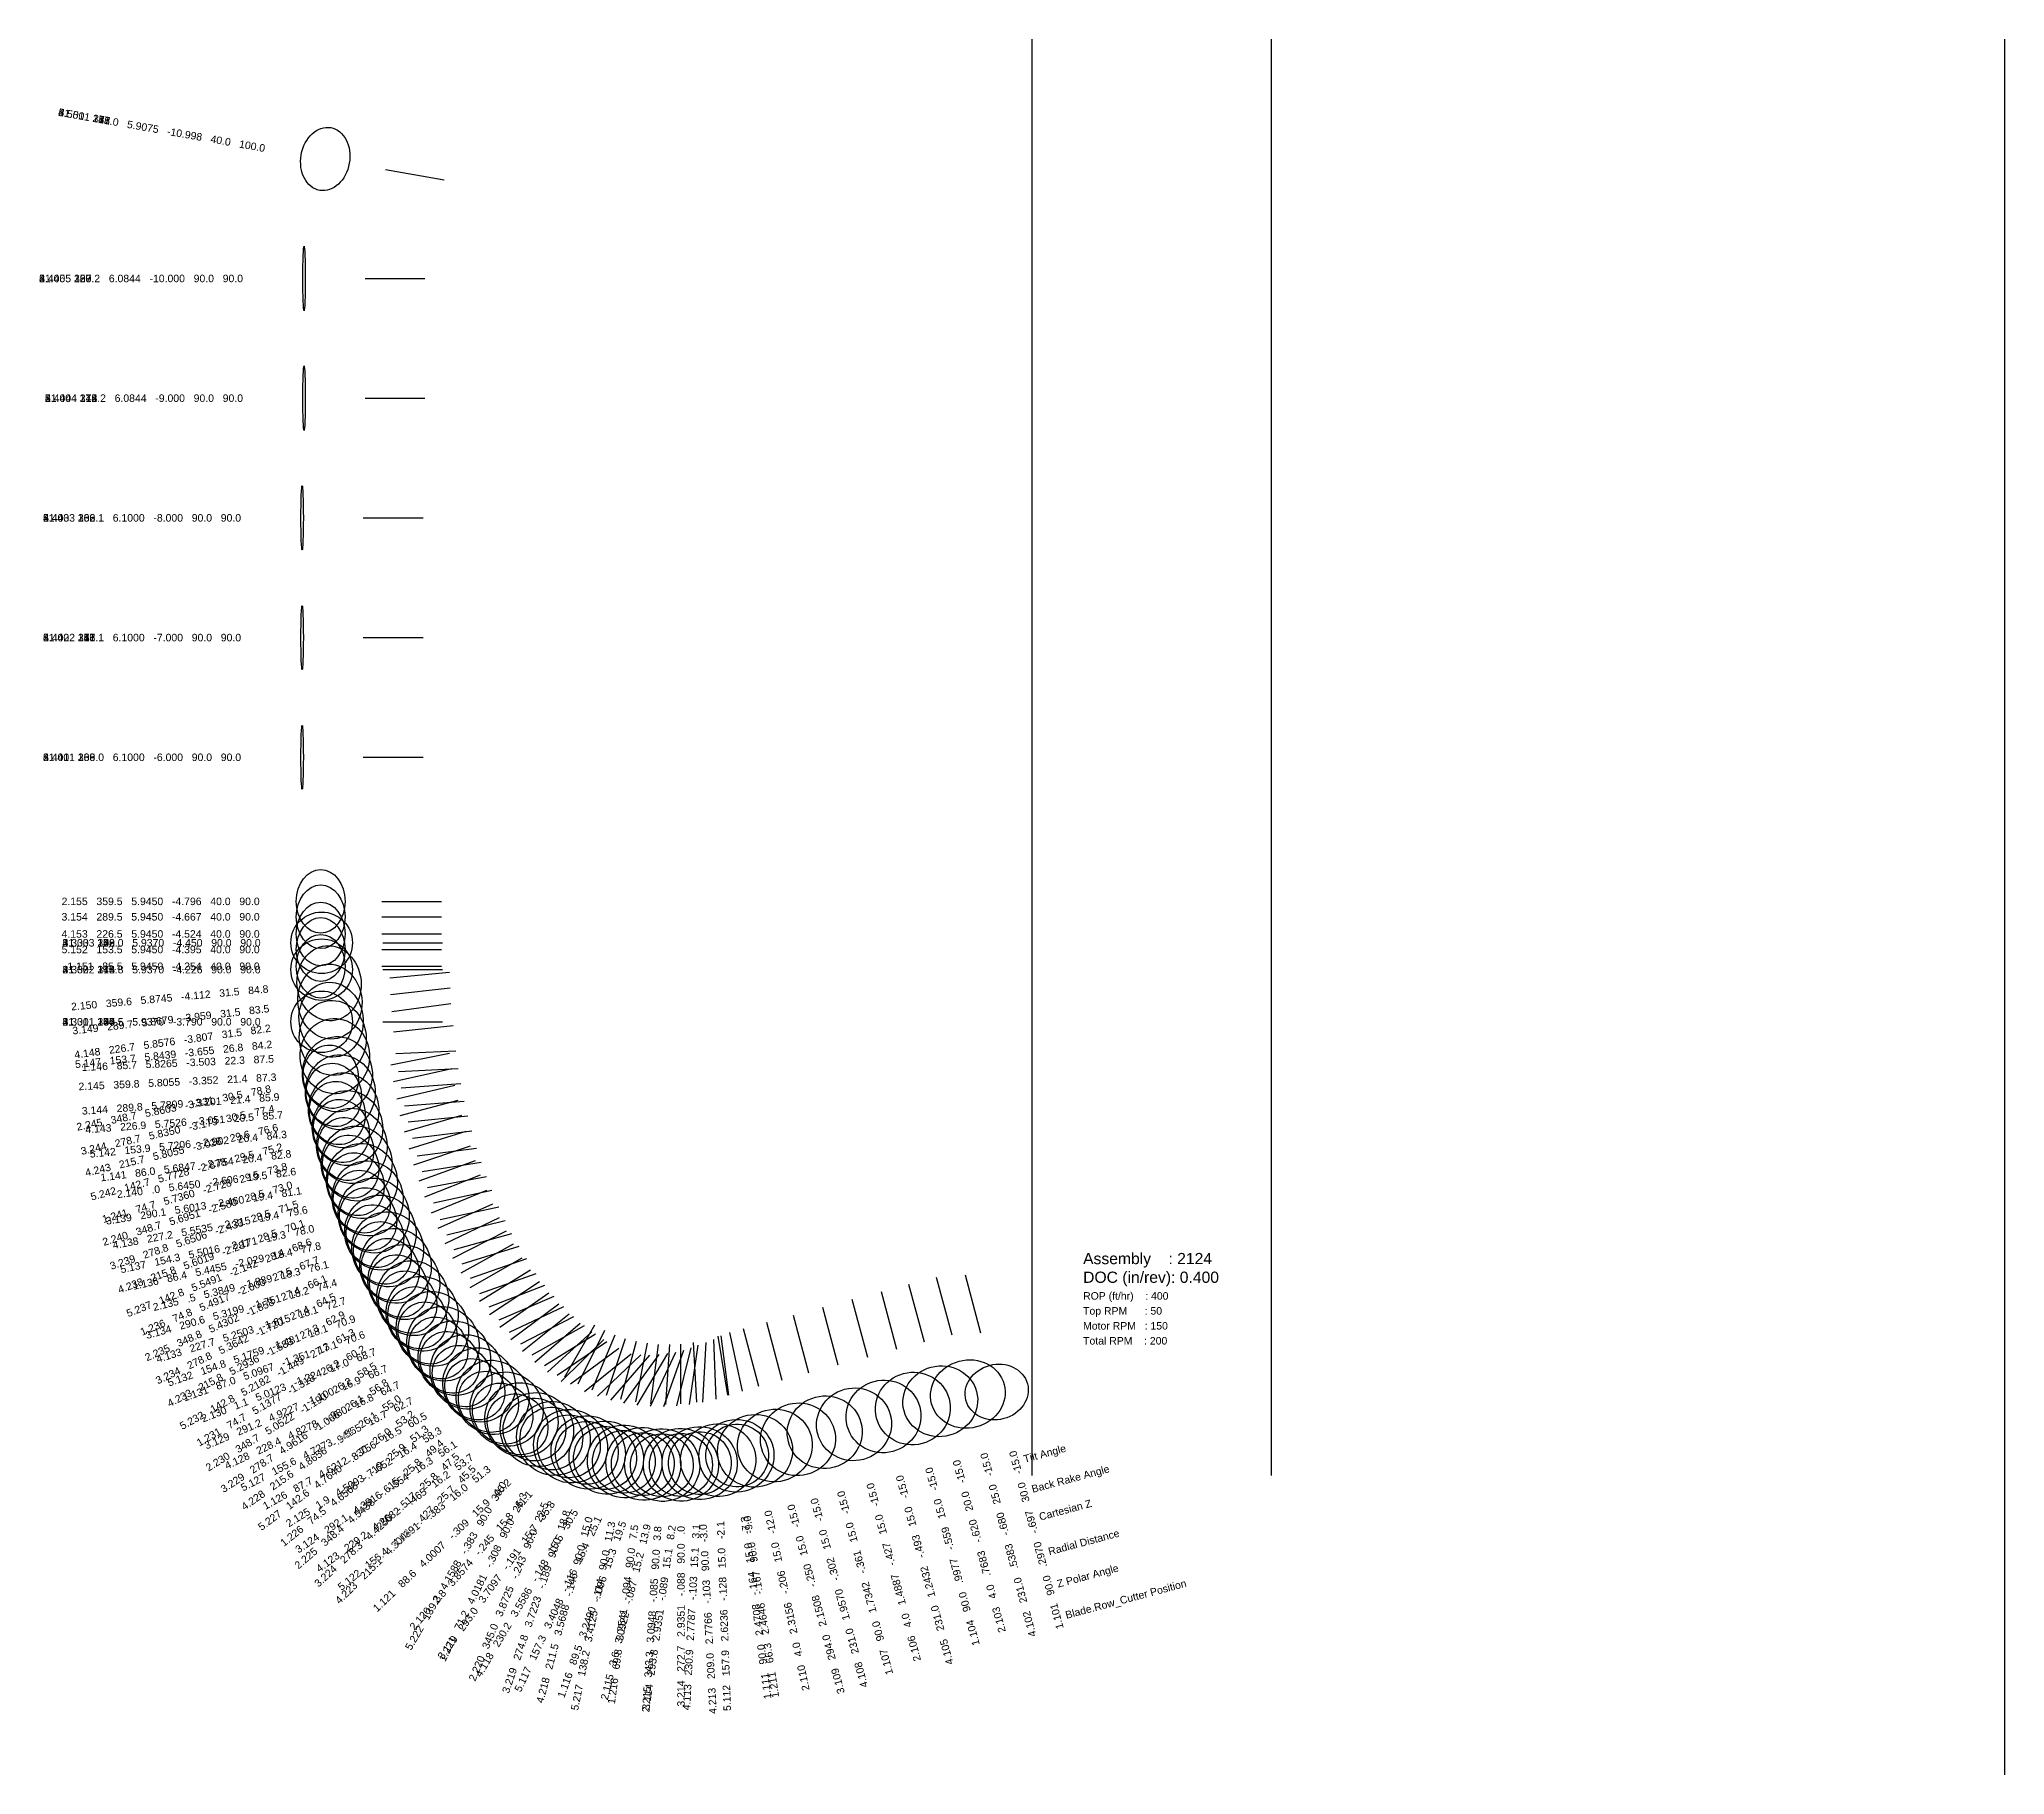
# Model space of a CAD drawing. Header units: inches. Extents: x -10.3 to 6.1, y -2.5 to 12.
import ezdxf
from ezdxf.enums import TextEntityAlignment as Align

# ---------------------------------------------------------------- set-up
doc = ezdxf.new("R2010")
doc.units = ezdxf.units.IN
doc.header["$MEASUREMENT"] = 0
for name, color, linetype, true_color in [('Blade_1', 30, 'Continuous', 0xff7f00), ('Blade_2', 7, 'Continuous', 0xcccc00), ('Blade_3', 7, 'Continuous', 0x00cc00), ('Blade_4', 7, 'Continuous', 0x00cccc), ('Blade_5', 7, 'Continuous', 0x0066cc)]:
    doc.layers.add(name, color=color, linetype=linetype, true_color=true_color)
doc.styles.get("Standard").update_dxf_attribs({"font": 'arial.ttf'})

msp = doc.modelspace()

# ---------------------------------------------------------------- linework, layer by layer
for p, q in [((-2, 0), (-2, 11.998)), ((0, 0), (0, 11.998)), ((6.125, -2.5), (6.125, 11.998))]:
    msp.add_line(p, q)
at = {"layer": 'Blade_1'}
for p, q in [((-7.405, 10.91), (-6.913, 10.823)), ((-7.574, 10), (-7.074, 10)), ((-7.574, 9), (-7.074, 9)), ((-7.59, 8), (-7.09, 8)), ((-7.59, 7), (-7.09, 7)), ((-7.59, 6), (-7.09, 6)), ((-7.427, 4.45), (-6.927, 4.45)), ((-7.435, 4.254), (-6.935, 4.254)), ((-7.427, 4.226), (-6.927, 4.226)), ((-7.427, 3.79), (-6.927, 3.79)), ((-7.317, 3.526), (-6.817, 3.548)), ((-7.246, 2.87), (-6.766, 3.01)), ((-7.179, 2.818), (-6.683, 2.88)), ((-7.02, 2.193), (-6.557, 2.383)), ((-6.947, 2.137), (-6.458, 2.243)), ((-6.695, 1.571), (-6.261, 1.819)), ((-6.616, 1.521), (-6.144, 1.687)), ((-2.429, 1.189), (-2.558, 1.672)), ((-3.13, 1.051), (-3.259, 1.534)), ((-6.259, 1.038), (-5.868, 1.351)), ((-3.866, 0.854), (-3.996, 1.337)), ((-6.177, 1.007), (-5.742, 1.252)), ((-5.793, 0.765), (-5.571, 1.214)), ((-4.544, 0.67), (-4.623, 1.164)), ((-4.536, 0.67), (-4.599, 1.166)), ((-5.632, 0.661), (-5.271, 1.007)), ((-5.188, 0.599), (-5.122, 1.095)), ((-5.079, 0.577), (-4.911, 1.048))]:
    msp.add_line(p, q, dxfattribs=at)
for centre, major_axis, ratio in [((-7.907, 10.998), (-0.046, -0.262), 0.766165), ((-8.084, 10), (0, -0.27), 0.037106), ((-8.084, 9), (0, -0.27), 0.037106), ((-8.1, 8), (0, -0.269), 0.037106), ((-8.1, 7), (0, -0.269), 0.037106), ((-8.1, 6), (0, -0.269), 0.037106), ((-7.937, 4.45), (0.257, 0), 1), ((-7.937, 4.226), (0, -0.257), 1), ((-7.945, 4.254), (0, -0.266), 0.766165), ((-7.937, 3.79), (0, -0.257), 1), ((-7.827, 3.503), (0.014, -0.314), 0.925159), ((-7.736, 2.728), (0.074, -0.255), 0.870301), ((-7.685, 2.753), (0.039, -0.312), 0.937261), ((-7.446, 2.029), (0.066, -0.307), 0.949045), ((-7.492, 2), (0.101, -0.246), 0.887218), ((-7.097, 1.351), (0.104, -0.296), 0.955732), ((-7.138, 1.318), (0.132, -0.231), 0.896992), ((-6.621, 0.756), (0.154, -0.273), 0.958599), ((-6.657, 0.72), (0.166, -0.208), 0.899624), ((-2.998, 0.559), (0.303, 0.081), 0.965924), ((-2.297, 0.697), (0.257, 0.069), 0.866165), ((-3.734, 0.361), (0.303, 0.081), 0.965924), ((-6.001, 0.309), (0.217, -0.227), 0.961783), ((-6.018, 0.308), (0.116, 0.235), 1), ((-5.249, 0.096), (0.296, -0.105), 0.964331), ((-5.254, 0.094), (0.034, 0.26), 1), ((-4.471, 0.164), (0.311, 0.04), 0.965924), ((-4.465, 0.167), (-0.041, 0.259), 1)]:
    msp.add_ellipse(centre, major_axis=major_axis, ratio=ratio, dxfattribs=at)
at = {"layer": 'Blade_2'}
for p, q in [((-7.405, 10.91), (-6.913, 10.823)), ((-7.574, 10), (-7.074, 10)), ((-7.574, 9), (-7.074, 9)), ((-7.59, 8), (-7.09, 8)), ((-7.59, 7), (-7.09, 7)), ((-7.59, 6), (-7.09, 6)), ((-7.435, 4.796), (-6.935, 4.796)), ((-7.427, 4.45), (-6.927, 4.45)), ((-7.427, 4.226), (-6.927, 4.226)), ((-7.367, 4.158), (-6.869, 4.204)), ((-7.427, 3.79), (-6.927, 3.79)), ((-7.36, 3.43), (-6.87, 3.527)), ((-7.296, 3.376), (-6.797, 3.4)), ((-7.207, 2.729), (-6.729, 2.875)), ((-7.139, 2.671), (-6.643, 2.735)), ((-6.964, 2.065), (-6.507, 2.268)), ((-6.89, 2.011), (-6.404, 2.131)), ((-6.617, 1.456), (-6.191, 1.717)), ((-6.537, 1.409), (-6.071, 1.591)), ((-2.9, 1.113), (-3.03, 1.596)), ((-3.621, 0.92), (-3.75, 1.403)), ((-6.157, 0.947), (-5.777, 1.272)), ((-6.075, 0.919), (-5.65, 1.182)), ((-5.677, 0.714), (-5.486, 1.176)), ((-4.422, 0.704), (-4.526, 1.194)), ((-5.522, 0.629), (-5.194, 1.006)), ((-5.061, 0.594), (-5.029, 1.093)), ((-4.97, 0.582), (-4.85, 1.067))]:
    msp.add_line(p, q, dxfattribs=at)
for centre, major_axis, ratio in [((-7.907, 10.998), (-0.046, -0.262), 0.766165), ((-8.084, 10), (0, -0.27), 0.037106), ((-8.084, 9), (0, -0.27), 0.037106), ((-8.1, 8), (0, -0.269), 0.037106), ((-8.1, 7), (0, -0.269), 0.037106), ((-8.1, 6), (0, -0.269), 0.037106), ((-7.945, 4.796), (0, -0.266), 0.766165), ((-7.937, 4.45), (0.257, 0), 1), ((-7.937, 4.226), (0, -0.257), 1), ((-7.875, 4.112), (0.029, -0.313), 0.852229), ((-7.937, 3.79), (0, -0.257), 1), ((-7.86, 3.331), (0.052, -0.261), 0.861278), ((-7.806, 3.352), (0.015, -0.314), 0.93121), ((-7.695, 2.58), (0.078, -0.254), 0.878571), ((-7.645, 2.606), (0.04, -0.311), 0.942675), ((-7.385, 1.889), (0.075, -0.305), 0.949363), ((-7.43, 1.859), (0.108, -0.243), 0.887594), ((-7.012, 1.224), (0.114, -0.293), 0.956369), ((-7.052, 1.19), (0.139, -0.227), 0.897368), ((-6.509, 0.652), (0.165, -0.267), 0.959236), ((-6.544, 0.615), (0.173, -0.202), 0.9), ((-2.768, 0.62), (0.303, 0.081), 0.939809), ((-3.489, 0.427), (0.303, 0.081), 0.965924), ((-5.857, 0.244), (0.237, -0.206), 0.96242), ((-5.872, 0.243), (0.1, 0.243), 1), ((-4.316, 0.206), (0.307, 0.065), 0.965924), ((-5.092, 0.087), (0.305, -0.075), 0.964968), ((-5.095, 0.085), (0.017, 0.262), 1)]:
    msp.add_ellipse(centre, major_axis=major_axis, ratio=ratio, dxfattribs=at)
at = {"layer": 'Blade_3'}
for p, q in [((-7.405, 10.91), (-6.913, 10.823)), ((-7.574, 10), (-7.074, 10)), ((-7.574, 9), (-7.074, 9)), ((-7.59, 8), (-7.09, 8)), ((-7.59, 7), (-7.09, 7)), ((-7.59, 6), (-7.09, 6)), ((-7.435, 4.667), (-6.935, 4.667)), ((-7.427, 4.45), (-6.927, 4.45)), ((-7.427, 4.226), (-6.927, 4.226)), ((-7.361, 4.017), (-6.864, 4.074)), ((-7.427, 3.79), (-6.927, 3.79)), ((-7.337, 3.29), (-6.849, 3.399)), ((-7.272, 3.238), (-6.774, 3.274)), ((-7.167, 2.594), (-6.693, 2.753)), ((-7.097, 2.538), (-6.603, 2.616)), ((-6.904, 1.939), (-6.452, 2.154)), ((-6.829, 1.888), (-6.347, 2.022)), ((-6.535, 1.345), (-6.117, 1.619)), ((-6.454, 1.301), (-5.995, 1.499)), ((-6.049, 0.862), (-5.681, 1.2)), ((-4.283, 0.742), (-4.412, 1.225)), ((-5.968, 0.839), (-5.554, 1.118)), ((-5.558, 0.672), (-5.398, 1.145)), ((-5.411, 0.604), (-5.118, 1.01)), ((-4.935, 0.598), (-4.935, 1.098)), ((-4.863, 0.594), (-4.791, 1.089))]:
    msp.add_line(p, q, dxfattribs=at)
for centre, major_axis, ratio in [((-7.907, 10.998), (-0.046, -0.262), 0.766165), ((-8.084, 10), (0, -0.27), 0.037106), ((-8.084, 9), (0, -0.27), 0.037106), ((-8.1, 8), (0, -0.269), 0.037106), ((-8.1, 7), (0, -0.269), 0.037106), ((-8.1, 6), (0, -0.269), 0.037106), ((-7.945, 4.667), (0, -0.266), 0.766165), ((-7.937, 4.45), (0.257, 0), 1), ((-7.937, 4.226), (0, -0.257), 1), ((-7.868, 3.959), (0.035, -0.312), 0.852229), ((-7.937, 3.79), (0, -0.257), 1), ((-7.835, 3.179), (0.058, -0.26), 0.861278), ((-7.781, 3.201), (0.023, -0.313), 0.93121), ((-7.601, 2.46), (0.049, -0.31), 0.942994), ((-7.651, 2.433), (0.084, -0.252), 0.878571), ((-7.32, 1.751), (0.084, -0.302), 0.95), ((-7.364, 1.72), (0.114, -0.24), 0.88797), ((-6.923, 1.1), (0.124, -0.288), 0.957006), ((-6.962, 1.065), (0.146, -0.223), 0.897744), ((-6.392, 0.554), (0.175, -0.261), 0.959873), ((-6.425, 0.517), (0.18, -0.196), 0.900752), ((-5.71, 0.191), (0.255, -0.184), 0.962739), ((-4.151, 0.25), (0.303, 0.081), 0.965924), ((-5.722, 0.189), (0.249, -0.084), 1), ((-4.935, 0.089), (0.311, -0.045), 0.965287), ((-4.935, 0.088), (0.263, 0), 1)]:
    msp.add_ellipse(centre, major_axis=major_axis, ratio=ratio, dxfattribs=at)
at = {"layer": 'Blade_4'}
for p, q in [((-7.405, 10.91), (-6.913, 10.823)), ((-7.574, 10), (-7.074, 10)), ((-7.574, 9), (-7.074, 9)), ((-7.59, 8), (-7.09, 8)), ((-7.59, 7), (-7.09, 7)), ((-7.59, 6), (-7.09, 6)), ((-7.435, 4.524), (-6.935, 4.524)), ((-7.427, 4.45), (-6.927, 4.45)), ((-7.427, 4.226), (-6.927, 4.226)), ((-7.352, 3.876), (-6.857, 3.944)), ((-7.427, 3.79), (-6.927, 3.79)), ((-7.309, 3.146), (-6.823, 3.261)), ((-7.244, 3.089), (-6.745, 3.127)), ((-7.122, 2.461), (-6.652, 2.631)), ((-7.052, 2.407), (-6.56, 2.498)), ((-6.84, 1.815), (-6.394, 2.043)), ((-6.763, 1.767), (-6.286, 1.916)), ((-2.67, 1.172), (-2.8, 1.655)), ((-6.448, 1.238), (-6.038, 1.525)), ((-6.367, 1.198), (-5.914, 1.412)), ((-3.375, 0.986), (-3.505, 1.469)), ((-4.089, 0.794), (-4.218, 1.277)), ((-5.937, 0.785), (-5.58, 1.136)), ((-5.857, 0.766), (-5.454, 1.062)), ((-5.437, 0.638), (-5.307, 1.121)), ((-5.3, 0.588), (-5.046, 1.018)), ((-4.803, 0.612), (-4.829, 1.111)), ((-4.751, 0.612), (-4.724, 1.111))]:
    msp.add_line(p, q, dxfattribs=at)
for centre, major_axis, ratio in [((-7.907, 10.998), (-0.046, -0.262), 0.766165), ((-8.084, 10), (0, -0.27), 0.037106), ((-8.084, 9), (0, -0.27), 0.037106), ((-8.1, 8), (0, -0.269), 0.037106), ((-8.1, 7), (0, -0.269), 0.037106), ((-8.1, 6), (0, -0.269), 0.037106), ((-7.945, 4.524), (0, -0.266), 0.766165), ((-7.937, 4.45), (0.257, 0), 1), ((-7.937, 4.226), (0, -0.257), 1), ((-7.858, 3.807), (0.043, -0.311), 0.852548), ((-7.937, 3.79), (0, -0.257), 1), ((-7.806, 3.028), (0.061, -0.259), 0.869925), ((-7.753, 3.051), (0.023, -0.313), 0.936943), ((-7.553, 2.315), (0.057, -0.309), 0.943312), ((-7.602, 2.287), (0.091, -0.25), 0.878947), ((-7.25, 1.615), (0.094, -0.3), 0.950318), ((-7.294, 1.583), (0.121, -0.237), 0.888722), ((-6.828, 0.98), (0.134, -0.284), 0.957325), ((-6.866, 0.945), (0.153, -0.218), 0.898496), ((-2.538, 0.68), (0.303, 0.081), 0.906369), ((-3.243, 0.493), (0.303, 0.081), 0.965924), ((-6.268, 0.465), (0.186, -0.253), 0.96051), ((-6.3, 0.427), (0.187, -0.19), 0.901128), ((-5.559, 0.148), (0.271, -0.159), 0.963376), ((-3.957, 0.302), (0.303, 0.081), 0.965924), ((-5.569, 0.146), (0.068, 0.254), 1), ((-4.779, 0.103), (0.314, -0.017), 0.965605), ((-4.777, 0.103), (0.262, 0.014), 1)]:
    msp.add_ellipse(centre, major_axis=major_axis, ratio=ratio, dxfattribs=at)
at = {"layer": 'Blade_5'}
for p, q in [((-7.405, 10.91), (-6.913, 10.823)), ((-7.574, 10), (-7.074, 10)), ((-7.574, 9), (-7.074, 9)), ((-7.59, 8), (-7.09, 8)), ((-7.59, 7), (-7.09, 7)), ((-7.59, 6), (-7.09, 6)), ((-7.427, 4.45), (-6.927, 4.45)), ((-7.435, 4.394), (-6.935, 4.394)), ((-7.427, 4.226), (-6.927, 4.226)), ((-7.427, 3.79), (-6.927, 3.79)), ((-7.337, 3.707), (-6.839, 3.758)), ((-7.28, 3.008), (-6.796, 3.135)), ((-7.213, 2.953), (-6.716, 3.003)), ((-7.074, 2.329), (-6.609, 2.512)), ((-7.003, 2.277), (-6.514, 2.382)), ((-6.771, 1.694), (-6.333, 1.934)), ((-6.694, 1.648), (-6.222, 1.812)), ((-6.356, 1.135), (-5.956, 1.435)), ((-6.274, 1.1), (-5.83, 1.329)), ((-5.904, 0.825), (-5.654, 1.258)), ((-5.741, 0.702), (-5.351, 1.015)), ((-5.313, 0.614), (-5.215, 1.105)), ((-5.189, 0.578), (-4.977, 1.031)), ((-4.642, 0.637), (-4.66, 1.137))]:
    msp.add_line(p, q, dxfattribs=at)
for centre, major_axis, ratio in [((-7.907, 10.998), (-0.046, -0.262), 0.766165), ((-8.084, 10), (0, -0.27), 0.037106), ((-8.084, 9), (0, -0.27), 0.037106), ((-8.1, 8), (0, -0.269), 0.037106), ((-8.1, 7), (0, -0.269), 0.037106), ((-8.1, 6), (0, -0.269), 0.037106), ((-7.937, 4.45), (0.257, 0), 1), ((-7.945, 4.394), (0, -0.266), 0.766165), ((-7.937, 4.226), (0, -0.257), 1), ((-7.937, 3.79), (0, -0.257), 1), ((-7.844, 3.655), (0.032, -0.312), 0.892038), ((-7.773, 2.878), (0.068, -0.257), 0.869925), ((-7.721, 2.902), (0.031, -0.312), 0.937261), ((-7.502, 2.171), (0.065, -0.307), 0.943631), ((-7.549, 2.142), (0.097, -0.248), 0.879323), ((-7.176, 1.481), (0.103, -0.297), 0.950637), ((-7.218, 1.449), (0.128, -0.233), 0.889098), ((-6.727, 0.865), (0.144, -0.279), 0.957962), ((-6.764, 0.83), (0.159, -0.213), 0.898872), ((-6.139, 0.383), (0.196, -0.245), 0.961146), ((-6.159, 0.383), (0.131, 0.227), 1), ((-5.405, 0.116), (0.284, -0.133), 0.964013), ((-5.412, 0.114), (0.051, 0.257), 1), ((-4.624, 0.128), (0.314, 0.011), 0.965924)]:
    msp.add_ellipse(centre, major_axis=major_axis, ratio=ratio, dxfattribs=at)

# ---------------------------------------------------------------- texts
for s, height, p in [('Assembly    : 2124', 0.09375, (-1.575, 1.812)), ('DOC (in/rev): 0.400', 0.09375, (-1.575, 1.656)), ('ROP (ft/hr)    : 400', 0.0625, (-1.575, 1.5)), ('Top RPM      : 50', 0.0625, (-1.575, 1.375)), ('Total RPM    : 200', 0.0625, (-1.575, 1.125)), ('Motor RPM   : 150', 0.0625, (-1.575, 1.25))]:
    msp.add_text(s, height=height).set_placement(p, align=Align.MIDDLE_LEFT)
for s, p in [('   Tilt Angle', (-2.142, 0.117)), ('   Back Rake Angle', (-2.074, -0.134)), ('   Cartesian Z', (-2.012, -0.366)), ('   Radial Distance', (-1.935, -0.656)), ('   Z Polar Angle', (-1.862, -0.926)), ('   Blade.Row_Cutter Position', (-1.792, -1.187))]:
    msp.add_text(s, height=0.0625, rotation=15).set_placement(p, align=Align.MIDDLE_LEFT)
at = {"layer": 'Blade_1'}
for s, rotation, p in [('1.501   77.0   5.9075   -10.998   40.0   100.0', 350, (-8.41, 11.087)), ('1.146   85.7   5.8265   -3.503   22.3   87.5', 2.5318, (-8.336, 3.481)), ('1.141   86.0   5.6847   -2.754   20.4   82.8', 7.2116, (-8.191, 2.689)), ('1.241   74.7   5.7360   -2.728   29.5   73.8', 16.1759, (-8.226, 2.586)), ('1.136   86.4   5.4455   -2.029   18.4   77.8', 12.2139, (-7.944, 1.921)), ('1.236   74.8   5.4917   -2.000   27.5   67.7', 22.3356, (-7.963, 1.806)), ('1.131   87.0   5.0967   -1.351   17.1   70.6', 19.426, (-7.578, 1.181)), ('1.231   74.7   5.1377   -1.318   26.2   60.2', 29.7662, (-7.58, 1.065)), ('1.126   87.7   4.6212   -.756   16.5   60.5', 29.4603, (-7.065, 0.505)), ('1.226   74.5   4.6568   -.719   25.9   51.3', 38.689, (-7.055, 0.401)), ('1.101   90.0   .2970   -.697   30.0   -15.0', 105, (-2.165, 0.204)), ('1.104   90.0   .9977   -.559   15.0   -15.0', 105, (-2.866, 0.066)), ('1.121   88.6   4.0007   -.309   15.9   46.2', 43.769, (-6.369, -0.044)), ('1.221   71.2   4.0181   -.308   90.0   26.3', 63.75, (-6.244, -0.15)), ('1.107   90.0   1.7342   -.361   15.0   -15.0', 105, (-3.602, -0.131)), ('1.116   89.5   3.2490   -.096   15.3   19.5', 70.4736, (-5.419, -0.385)), ('1.216   69.8   3.2541   -.094   90.0   7.5', 82.5, (-5.321, -0.412)), ('1.111   90.0   2.4708   -.164   15.0   -7.3', 97.3159, (-4.406, -0.342)), ('1.211   66.3   2.4646   -.167   90.0   -9.0', 99, (-4.385, -0.337))]:
    msp.add_text(s, height=0.0625, rotation=rotation, dxfattribs=at).set_placement(p, align=Align.MIDDLE_RIGHT)
for s, p in [('1.405   59.2   6.0844   -10.000   90.0   90.0', (-8.594, 10)), ('1.404   74.2   6.0844   -9.000   90.0   90.0', (-8.594, 9)), ('1.403   62.1   6.1000   -8.000   90.0   90.0', (-8.61, 8)), ('1.402   77.1   6.1000   -7.000   90.0   90.0', (-8.61, 7)), ('1.401   65.0   6.1000   -6.000   90.0   90.0', (-8.61, 6)), ('1.303   68.0   5.9370   -4.450   90.0   90.0', (-8.447, 4.45)), ('1.151   85.5   5.9450   -4.254   40.0   90.0', (-8.455, 4.254)), ('1.302   74.8   5.9370   -4.226   90.0   90.0', (-8.447, 4.226)), ('1.301   66.5   5.9370   -3.790   90.0   90.0', (-8.447, 3.79))]:
    msp.add_text(s, height=0.0625, dxfattribs=at).set_placement(p, align=Align.MIDDLE_RIGHT)
at = {"layer": 'Blade_2'}
for s, rotation, p in [('2.501   351.0   5.9075   -10.998   40.0   100.0', 350, (-8.41, 11.087)), ('2.150   359.6   5.8745   -4.112   31.5   84.8', 5.212, (-8.382, 4.066)), ('2.145   359.8   5.8055   -3.352   21.4   87.3', 2.7367, (-8.315, 3.328)), ('2.245   348.7   5.8603   -3.331   30.5   78.8', 11.2072, (-8.361, 3.232)), ('2.140   .0   5.6450   -2.606   19.5   82.6', 7.3505, (-8.151, 2.541)), ('2.240   348.7   5.6951   -2.580   28.5   73.0', 16.9912, (-8.183, 2.431)), ('2.235   348.8   5.4302   -1.858   27.4   66.1', 23.8954, (-7.896, 1.652)), ('2.135   .5   5.3849   -1.889   18.3   76.1', 13.8818, (-7.88, 1.766)), ('2.130   1.1   5.0123   -1.224   17.0   68.7', 21.3215, (-7.487, 1.038)), ('2.230   348.7   5.0522   -1.190   26.2   58.5', 31.4796, (-7.487, 0.923)), ('2.125   1.9   4.5093   -.652   16.4   58.3', 31.6592, (-6.943, 0.384)), ('2.225   348.4   4.5438   -.615   25.8   49.4', 40.5935, (-6.931, 0.283)), ('2.103   4.0   .7683   -.620   20.0   -15.0', 105, (-2.636, 0.128)), ('2.120   2.8   3.8574   -.245   15.8   41.1', 48.9211, (-6.193, -0.14)), ('2.106   4.0   1.4887   -.427   15.0   -15.0', 105, (-3.357, -0.065)), ('2.220   345.0   3.8725   -.243   90.0   22.5', 67.5, (-6.068, -0.228)), ('2.110   4.0   2.3156   -.206   15.0   -12.0', 102, (-4.21, -0.293)), ('2.115   3.6   3.0922   -.087   15.2   13.9', 76.0998, (-5.215, -0.408)), ('2.215   343.3   3.0948   -.085   90.0   3.8', 86.25, (-5.128, -0.424))]:
    msp.add_text(s, height=0.0625, rotation=rotation, dxfattribs=at).set_placement(p, align=Align.MIDDLE_RIGHT)
for s, p in [('2.405   333.2   6.0844   -10.000   90.0   90.0', (-8.594, 10)), ('2.404   348.2   6.0844   -9.000   90.0   90.0', (-8.594, 9)), ('2.403   336.1   6.1000   -8.000   90.0   90.0', (-8.61, 8)), ('2.402   351.1   6.1000   -7.000   90.0   90.0', (-8.61, 7)), ('2.401   339.0   6.1000   -6.000   90.0   90.0', (-8.61, 6)), ('2.155   359.5   5.9450   -4.796   40.0   90.0', (-8.455, 4.796)), ('2.303   342.0   5.9370   -4.450   90.0   90.0', (-8.447, 4.45)), ('2.302   348.8   5.9370   -4.226   90.0   90.0', (-8.447, 4.226)), ('2.301   340.5   5.9370   -3.790   90.0   90.0', (-8.447, 3.79))]:
    msp.add_text(s, height=0.0625, dxfattribs=at).set_placement(p, align=Align.MIDDLE_RIGHT)
at = {"layer": 'Blade_3'}
for s, rotation, p in [('3.501   281.0   5.9075   -10.998   40.0   100.0', 350, (-8.41, 11.087)), ('3.149   289.7   5.8679   -3.959   31.5   83.5', 6.4913, (-8.375, 3.902)), ('3.144   289.8   5.7809   -3.201   21.4   85.9', 4.1336, (-8.29, 3.164)), ('3.244   278.7   5.8350   -3.179   30.5   77.4', 12.5699, (-8.333, 3.068)), ('3.139   290.1   5.6013   -2.460   19.4   81.1', 8.8854, (-8.105, 2.381)), ('3.239   278.8   5.6506   -2.433   28.5   71.5', 18.4561, (-8.134, 2.271)), ('3.134   290.6   5.3199   -1.751   18.2   74.4', 15.5867, (-7.811, 1.614)), ('3.234   278.8   5.3642   -1.720   27.4   64.5', 25.4811, (-7.825, 1.5)), ('3.129   291.2   4.9227   -1.100   16.9   66.7', 23.2673, (-7.391, 0.899)), ('3.229   278.7   4.9616   -1.066   26.1   56.8', 33.2255, (-7.388, 0.786)), ('3.124   292.1   4.3916   -.554   16.3   56.1', 33.9307, (-6.815, 0.27)), ('3.224   278.3   4.4250   -.517   25.8   47.5', 42.5417, (-6.801, 0.172)), ('3.119   293.0   3.7097   -.191   15.7   35.8', 54.1659, (-6.008, -0.223)), ('3.219   274.8   3.7223   -.189   90.0   18.8', 71.25, (-5.886, -0.294)), ('3.109   294.0   2.1508   -.250   15.0   -15.0', 105, (-4.019, -0.243)), ('3.114   293.8   2.9351   -.089   15.1   8.2', 81.8225, (-5.008, -0.416)), ('3.214   272.7   2.9351   -.088   90.0   .0', 90, (-4.935, -0.422))]:
    msp.add_text(s, height=0.0625, rotation=rotation, dxfattribs=at).set_placement(p, align=Align.MIDDLE_RIGHT)
for s, p in [('3.405   263.2   6.0844   -10.000   90.0   90.0', (-8.594, 10)), ('3.404   278.2   6.0844   -9.000   90.0   90.0', (-8.594, 9)), ('3.403   266.1   6.1000   -8.000   90.0   90.0', (-8.61, 8)), ('3.402   281.1   6.1000   -7.000   90.0   90.0', (-8.61, 7)), ('3.401   269.0   6.1000   -6.000   90.0   90.0', (-8.61, 6)), ('3.154   289.5   5.9450   -4.667   40.0   90.0', (-8.455, 4.667)), ('3.303   272.0   5.9370   -4.450   90.0   90.0', (-8.447, 4.45)), ('3.302   278.8   5.9370   -4.226   90.0   90.0', (-8.447, 4.226)), ('3.301   270.5   5.9370   -3.790   90.0   90.0', (-8.447, 3.79))]:
    msp.add_text(s, height=0.0625, dxfattribs=at).set_placement(p, align=Align.MIDDLE_RIGHT)
at = {"layer": 'Blade_4'}
for s, rotation, p in [('4.501   218.0   5.9075   -10.998   40.0   100.0', 350, (-8.41, 11.087)), ('4.148   226.7   5.8576   -3.807   31.5   82.2', 7.787, (-8.363, 3.738)), ('4.143   226.9   5.7526   -3.051   20.5   85.7', 4.2904, (-8.261, 3.013)), ('4.243   215.7   5.8055   -3.028   29.6   76.6', 13.3553, (-8.302, 2.91)), ('4.138   227.2   5.5535   -2.315   19.4   79.6', 10.4483, (-8.055, 2.222)), ('4.238   215.8   5.6019   -2.287   28.5   70.1', 19.9415, (-8.081, 2.113)), ('4.133   227.7   5.2503   -1.615   18.1   72.7', 17.3294, (-7.737, 1.463)), ('4.233   215.8   5.2936   -1.583   27.3   62.9', 27.0929, (-7.748, 1.351)), ('4.128   228.4   4.8278   -.980   16.8   64.7', 25.2711, (-7.289, 0.763)), ('4.228   215.6   4.8656   -.945   26.1   55.0', 35.0088, (-7.283, 0.653)), ('4.123   229.2   4.2682   -.465   16.2   53.7', 36.2804, (-6.679, 0.163)), ('4.102   231.0   .5383   -.680   25.0   -15.0', 105, (-2.406, 0.187)), ('4.223   215.1   4.3004   -.427   25.7   45.5', 44.5364, (-6.664, 0.07)), ('4.105   231.0   1.2432   -.493   15.0   -15.0', 105, (-3.111, 0)), ('4.118   230.2   3.5586   -.148   15.5   30.5', 59.5089, (-5.817, -0.291)), ('4.108   231.0   1.9570   -.302   15.0   -15.0', 105, (-3.825, -0.191)), ('4.218   211.5   3.5688   -.146   90.0   15.0', 75, (-5.701, -0.347)), ('4.113   230.9   2.7787   -.103   15.1   3.1', 86.8938, (-4.806, -0.406)), ('4.213   209.0   2.7766   -.103   90.0   -3.0', 93, (-4.75, -0.407))]:
    msp.add_text(s, height=0.0625, rotation=rotation, dxfattribs=at).set_placement(p, align=Align.MIDDLE_RIGHT)
for s, p in [('4.405   200.2   6.0844   -10.000   90.0   90.0', (-8.594, 10)), ('4.404   215.2   6.0844   -9.000   90.0   90.0', (-8.594, 9)), ('4.403   203.1   6.1000   -8.000   90.0   90.0', (-8.61, 8)), ('4.402   218.1   6.1000   -7.000   90.0   90.0', (-8.61, 7)), ('4.401   206.0   6.1000   -6.000   90.0   90.0', (-8.61, 6)), ('4.153   226.5   5.9450   -4.524   40.0   90.0', (-8.455, 4.524)), ('4.303   209.0   5.9370   -4.450   90.0   90.0', (-8.447, 4.45)), ('4.302   215.8   5.9370   -4.226   90.0   90.0', (-8.447, 4.226)), ('4.301   207.5   5.9370   -3.790   90.0   90.0', (-8.447, 3.79))]:
    msp.add_text(s, height=0.0625, dxfattribs=at).set_placement(p, align=Align.MIDDLE_RIGHT)
at = {"layer": 'Blade_5'}
for s, rotation, p in [('5.501   145.0   5.9075   -10.998   40.0   100.0', 350, (-8.41, 11.087)), ('5.147   153.7   5.8439   -3.655   26.8   84.2', 5.8456, (-8.351, 3.603)), ('5.142   153.9   5.7206   -2.902   20.4   84.3', 5.7379, (-8.228, 2.851)), ('5.242   142.7   5.7728   -2.878   29.5   75.2', 14.7558, (-8.266, 2.748)), ('5.137   154.3   5.5016   -2.171   19.3   78.0', 12.0398, (-8, 2.065)), ('5.237   142.8   5.5491   -2.142   28.4   68.6', 21.4474, (-8.024, 1.956)), ('5.132   154.8   5.1759   -1.481   18.1   70.9', 19.1137, (-7.658, 1.314)), ('5.232   142.8   5.2182   -1.449   27.3   61.3', 28.7331, (-7.665, 1.203)), ('5.127   155.6   4.7273   -.865   16.7   62.7', 27.3348, (-7.18, 0.631)), ('5.227   142.6   4.7640   -.830   26.0   53.2', 36.8298, (-7.172, 0.524)), ('5.122   156.4   4.1391   -.383   16.0   51.3', 38.7108, (-6.537, 0.064)), ('5.222   139.3   4.1588   -.383   90.0   30.0', 60, (-6.414, -0.059)), ('5.117   157.3   3.4048   -.116   15.4   25.1', 64.9446, (-5.621, -0.346)), ('5.217   138.2   3.4125   -.114   90.0   11.3', 78.75, (-5.512, -0.386)), ('5.112   157.9   2.6236   -.128   15.0   -2.1', 92.0571, (-4.605, -0.382))]:
    msp.add_text(s, height=0.0625, rotation=rotation, dxfattribs=at).set_placement(p, align=Align.MIDDLE_RIGHT)
for s, p in [('5.405   127.2   6.0844   -10.000   90.0   90.0', (-8.594, 10)), ('5.404   142.2   6.0844   -9.000   90.0   90.0', (-8.594, 9)), ('5.403   130.1   6.1000   -8.000   90.0   90.0', (-8.61, 8)), ('5.402   145.1   6.1000   -7.000   90.0   90.0', (-8.61, 7)), ('5.401   133.0   6.1000   -6.000   90.0   90.0', (-8.61, 6)), ('5.303   136.0   5.9370   -4.450   90.0   90.0', (-8.447, 4.45)), ('5.152   153.5   5.9450   -4.395   40.0   90.0', (-8.455, 4.394)), ('5.302   142.8   5.9370   -4.226   90.0   90.0', (-8.447, 4.226)), ('5.301   134.5   5.9370   -3.790   90.0   90.0', (-8.447, 3.79))]:
    msp.add_text(s, height=0.0625, dxfattribs=at).set_placement(p, align=Align.MIDDLE_RIGHT)

doc.saveas('drawing.dxf')
